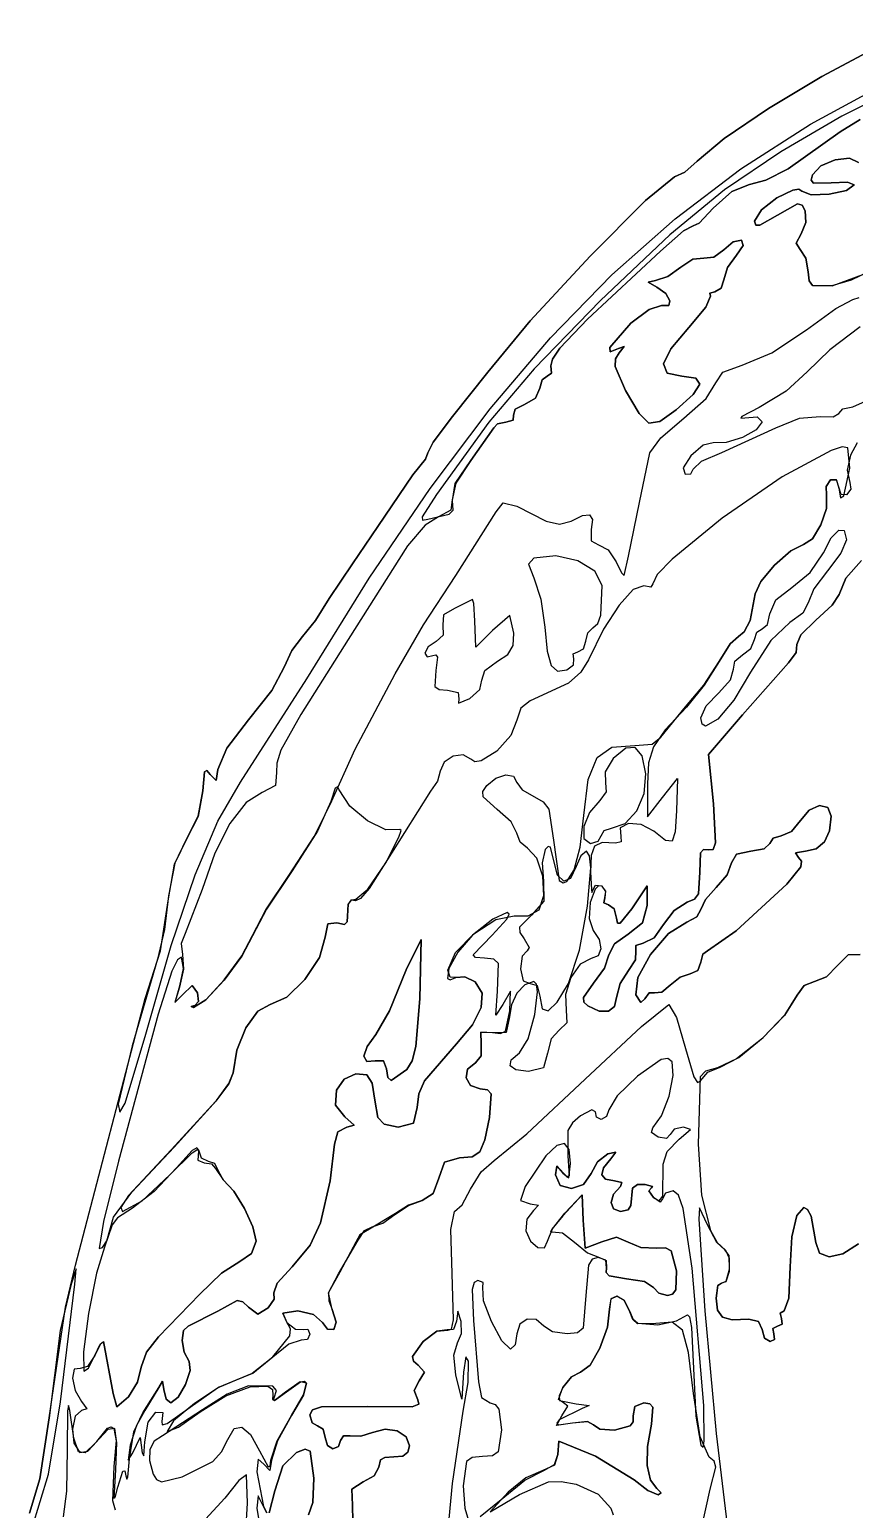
# Model space of a CAD drawing. Extents: x 0 to 397, y 0 to 706.
# Drawn here: x 64 to 102, y 243.5 to 311.6 of the extents above; entities that cross this region are included whole.
import ezdxf

# ---------------------------------------------------------------- set-up
doc = ezdxf.new("R2010")
doc.units = 0

msp = doc.modelspace()

# ---------------------------------------------------------------- linework, layer by layer
at = {"layer": 'Layer 1', "color": 7}
for points in [[(109.36118, 311.580029), (101.392145, 307.598753), (98.582892, 305.947675), (95.987719, 304.209086), (93.476402, 302.127894), (90.279683, 299.106505), (87.225705, 295.961819), (85.142618, 293.51074), (82.727499, 290.184396), (82.069921, 289.153006), (82.0923, 288.994614), (82.336269, 289.037868), (83.308172, 289.277404), (83.496026, 289.459305), (83.459514, 289.896529), (83.596965, 290.679564), (84.316764, 291.748614), (85.37157, 293.246156), (85.533672, 293.432952), (85.922257, 293.51074), (86.253912, 293.602595), (86.278915, 293.823301), (86.348545, 294.098204), (86.787269, 294.31966), (87.282833, 294.614318), (87.488944, 295.06508), (87.589353, 295.462264), (87.830786, 295.627408), (88.019213, 295.764859), (87.993064, 296.095192), (88.065554, 296.409324), (88.403124, 296.914651), (89.679695, 298.251371), (93.045198, 301.381923), (94.104149, 302.319518), (94.544504, 302.549618), (94.812792, 302.675295), (95.457846, 303.36136), (96.328767, 304.12927), (97.139892, 304.446858), (97.879656, 304.642529), (98.921773, 305.171111), (101.311139, 306.87644), (102.228714, 307.436299)], [(64.004513, 243.273742), (64.478249, 244.863448), (64.909388, 247.673942), (65.649516, 252.764881), (66.119064, 254.70516), (69.32511, 266.968429), (70.030314, 269.175408), (70.385561, 271.476579), (70.673604, 273.161799), (71.245281, 274.344311), (71.765143, 275.362252), (71.972004, 276.536827), (72.051423, 277.415641), (72.15789, 277.467251), (72.31949, 277.282952), (72.596024, 277.004919), (72.666976, 277.517197), (73.085195, 278.505901), (74.08338, 279.810254), (75.148373, 281.149663), (75.727325, 282.221844), (76.067051, 283.00016), (76.557059, 283.632956), (77.165425, 284.36938), (77.789666, 285.396846), (78.869166, 286.984347), (80.025925, 288.699201), (81.647293, 291.080452), (82.223644, 291.800252), (82.333799, 292.099628), (82.576951, 292.591797), (83.472566, 293.775324), (85.08582, 295.803797), (87.04209, 298.167553), (89.79598, 301.153411), (92.345413, 303.713422), (93.688312, 304.799636), (94.156933, 305.009892), (94.730065, 305.515423), (95.975576, 306.567103), (98.003095, 307.941609), (100.469229, 309.420824), (103.030579, 310.786631)], [(103.030579, 310.786631), (100.469229, 309.420824), (98.003095, 307.941609), (95.975576, 306.567103), (94.730065, 305.515423), (94.156933, 305.009892), (93.688312, 304.799636), (92.345413, 303.713422), (89.79598, 301.153411), (87.04209, 298.167553), (85.08582, 295.803797), (83.472566, 293.775324), (82.576951, 292.591797), (82.333799, 292.099628), (82.223644, 291.800252), (81.647293, 291.080452), (80.025925, 288.699201), (78.869166, 286.984347), (77.789666, 285.396846), (77.165425, 284.36938), (76.557059, 283.632956), (76.067051, 283.00016), (75.727325, 282.221844), (75.148373, 281.149663), (74.08338, 279.810254), (73.085195, 278.505901), (72.666976, 277.517197), (72.596024, 277.004919), (72.31949, 277.282952), (72.15789, 277.467251), (72.051423, 277.415641), (71.972004, 276.536827), (71.764482, 275.3604), (71.241048, 274.33902), (70.680836, 273.205059), (70.404258, 271.707296), (70.209348, 270.14493), (69.896963, 268.789469), (68.718376, 264.788702), (68.086154, 262.105031), (68.164366, 261.74232), (68.400171, 262.155831), (69.351569, 265.329775), (70.523558, 269.421145), (71.619446, 272.662574), (72.670686, 275.137703), (73.70873, 276.930174), (76.761671, 281.692677), (79.633908, 286.31902), (82.434947, 290.449344), (85.203889, 294.126717), (87.979835, 297.394208), (90.801884, 300.294888), (93.709137, 302.871825), (96.740695, 305.168089), (99.935657, 307.226749), (104.644263, 309.76976)], [(102.228714, 307.436299), (101.311139, 306.87644), (98.921773, 305.171111), (97.879656, 304.642529), (97.139892, 304.446858), (96.328767, 304.12927), (95.457846, 303.36136), (94.812792, 302.675295), (94.544504, 302.549618), (94.104149, 302.319518), (93.045198, 301.381923), (89.679695, 298.251371), (88.403124, 296.914651), (88.065554, 296.409324), (87.993064, 296.095192), (88.019213, 295.764859), (87.830786, 295.627408), (87.589353, 295.462264), (87.488944, 295.06508), (87.282833, 294.614318), (86.787269, 294.31966), (86.348545, 294.098204), (86.278915, 293.823301), (86.253912, 293.602595), (85.922257, 293.51074), (85.533672, 293.432952), (85.37157, 293.246156), (84.316764, 291.748614), (83.613193, 290.700951), (83.446461, 289.937452), (83.385915, 289.449471), (82.825572, 289.146171), (82.209423, 288.768081), (81.395498, 287.815316), (78.669494, 283.499959), (76.485093, 280.048379), (75.568708, 278.411533), (75.374685, 277.809357), (75.367492, 277.377144), (75.328554, 276.777509), (74.713089, 276.457804), (73.972393, 275.993322), (73.221146, 275.026363), (72.522486, 273.658494), (71.939548, 271.991282), (71.159909, 269.967395), (70.987047, 269.501375), (71.035378, 268.99408), (71.079519, 268.330902), (70.896384, 267.490187), (70.690229, 266.788159), (71.041023, 267.150815), (71.480893, 267.573664), (71.737406, 267.23901), (71.783312, 266.842443), (71.602998, 266.646695), (71.445615, 266.598894), (71.547259, 266.558501), (72.117872, 266.915628), (72.958856, 267.828281), (73.772787, 268.93375), (74.262238, 269.869322), (74.875411, 271.056288), (75.965098, 272.679552), (77.105409, 274.427082), (77.841171, 275.912409), (78.981703, 278.445708), (80.833434, 281.920924), (82.127777, 284.177337), (83.613678, 286.45518), (85.472465, 289.373712), (85.805135, 289.800221), (86.422496, 289.638296), (87.784925, 288.957082), (88.391659, 288.81403), (88.931453, 288.951437), (89.441995, 289.212553), (89.768551, 289.235379), (89.907717, 289.021337), (89.856084, 288.571848), (89.847, 288.044974), (90.179229, 287.866292), (90.63127, 287.633062), (91.005788, 287.072541), (91.24528, 286.563703), (91.373383, 286.45518), (91.561413, 287.337125), (92.072236, 289.806571), (92.553778, 292.099628), (93.056927, 292.784238), (94.111998, 293.687129), (95.140743, 294.604352), (95.581319, 295.323666), (95.908476, 295.810235), (96.803694, 296.126942), (98.168636, 296.697648), (99.76456, 297.753601), (101.113715, 298.743452), (101.885814, 299.155188), (102.175313, 299.243383)], [(103.052098, 300.640075), (101.811235, 300.041218), (100.925905, 299.790188), (100.026895, 299.798214), (99.87364, 300.018193), (99.836174, 300.430128), (99.727474, 301.06235), (99.46611, 301.458828), (99.28584, 301.751855), (99.505621, 302.180612), (99.731884, 302.69311), (99.700707, 303.232596), (99.552805, 303.501099), (99.340874, 303.565574), (98.426473, 303.036804), (97.613893, 302.569373), (97.426298, 302.58387), (97.366728, 302.759168), (97.682293, 303.27644), (98.389476, 303.831084), (99.129003, 304.194963), (99.398624, 304.234074), (99.541604, 304.139941), (99.976106, 303.979504), (100.798552, 304.006326), (101.595335, 304.171394), (101.952842, 304.425691), (101.640589, 304.557763), (100.889922, 304.521294), (100.085323, 304.505904), (99.97949, 304.644772), (100.031613, 304.898767), (100.420611, 305.305376), (101.07297, 305.579364), (101.735845, 305.653723), (102.156395, 305.461448)], [(102.156395, 305.461448), (101.735845, 305.653723), (101.07297, 305.579364), (100.420611, 305.305376), (100.031613, 304.898767), (99.97949, 304.644772), (100.085323, 304.505904), (100.889922, 304.521294), (101.640589, 304.557763), (101.952842, 304.425691), (101.595335, 304.171394), (100.798552, 304.006326), (99.976106, 303.979504), (99.541604, 304.139941), (99.398624, 304.234074), (99.129003, 304.194963), (98.389476, 303.831084), (97.682293, 303.27644), (97.366728, 302.759168), (97.426298, 302.58387), (97.613893, 302.569373), (98.426473, 303.036804), (99.340874, 303.565574), (99.552805, 303.501099), (99.700707, 303.232596), (99.731884, 302.69311), (99.505621, 302.180612), (99.28584, 301.751855), (99.46611, 301.458828), (99.727474, 301.06235), (99.836174, 300.430128), (99.873679, 300.017614), (100.027732, 299.797817), (100.934725, 299.791247), (102.346322, 300.306611)], [(96.532055, 301.193187), (96.124905, 300.623185), (95.955616, 300.06218), (95.834701, 299.670773), (95.543924, 299.507966), (95.313075, 299.448302), (95.335432, 299.304766), (95.125706, 298.797736), (94.336012, 297.863668), (93.508081, 296.890364), (93.178327, 296.190971), (93.347247, 295.768861), (94.015337, 295.627408), (94.669139, 295.536242), (94.844939, 295.255271), (94.540849, 294.773283), (93.754987, 294.079065), (93.007588, 293.543444), (92.508402, 293.46069), (92.051747, 293.90955), (91.431944, 294.968771), (90.959618, 296.073584), (90.970328, 296.420343), (91.134199, 296.696325), (91.365092, 296.994776), (91.104918, 296.893175), (90.718423, 296.751728), (90.707735, 296.943755), (91.680299, 298.057696), (92.513914, 298.689433), (93.091411, 298.875082), (93.423144, 298.872525), (93.473558, 299.099625), (93.277248, 299.425151), (92.868809, 299.717869), (92.469772, 299.954671), (92.811306, 300.025844), (93.382277, 300.21705), (93.968065, 300.645322), (94.525542, 301.014549), (95.027457, 301.064423), (95.489773, 301.102611), (95.952088, 301.444012), (96.380537, 301.803316), (96.761361, 301.885337), (96.837208, 301.634115), (96.532055, 301.193187)], [(95.952088, 301.444012), (95.489773, 301.102611), (95.027457, 301.064423), (94.525542, 301.014549), (93.968065, 300.645322), (93.382277, 300.21705), (92.811306, 300.025844), (92.469772, 299.954671), (92.868809, 299.717869), (93.277248, 299.425151), (93.473558, 299.099625), (93.423144, 298.872525), (93.091411, 298.875082), (92.513914, 298.689433), (91.680299, 298.057696), (90.707735, 296.943755), (90.718423, 296.751728), (91.104918, 296.893175), (91.365092, 296.994776), (91.134199, 296.696325), (90.970328, 296.420343), (90.959618, 296.073584), (91.431944, 294.968771), (92.051747, 293.90955), (92.508402, 293.46069), (93.007588, 293.543444), (93.754987, 294.079065), (94.540849, 294.773283), (94.844939, 295.255271), (94.669139, 295.536242), (94.015337, 295.627408), (93.347247, 295.768861), (93.178327, 296.190971), (93.508081, 296.890364), (94.336012, 297.863668), (95.125706, 298.797736), (95.335432, 299.304766), (95.313075, 299.448302), (95.543924, 299.507966), (95.834701, 299.670773), (95.955616, 300.06218), (96.124905, 300.623185), (96.532055, 301.193187), (96.837208, 301.634115), (96.761361, 301.885337), (96.380537, 301.803316), (95.952088, 301.444012)], [(102.22942, 297.895418), (100.827612, 296.841229), (99.792782, 295.828844), (98.822466, 294.938256), (97.575925, 294.177843), (96.789407, 293.764872), (96.731573, 293.685172), (96.925755, 293.710412), (97.495536, 293.74569), (97.719506, 293.525909), (97.447784, 293.160112), (96.806737, 292.803244), (96.057541, 292.566761), (95.461374, 292.56212), (94.999367, 292.441161), (94.433379, 291.963808), (94.076059, 291.401701), (94.168795, 291.107616), (94.434173, 291.123491), (94.544504, 291.337275), (94.933177, 291.712057), (95.867421, 292.11515), (98.352037, 293.239101), (99.430435, 293.694934), (100.38051, 293.774265), (100.992624, 293.746572), (101.247286, 293.912554), (101.437918, 294.126999), (101.896045, 294.216296), (102.472572, 294.475367)], [(100.894508, 292.200875), (98.644738, 290.991745), (95.881048, 289.082626), (93.572507, 287.198312), (92.891752, 286.491955), (92.688186, 286.063596), (92.599903, 285.9164), (92.269791, 285.967641), (91.786508, 285.797436), (91.137727, 285.089135), (90.419361, 283.970862), (89.72732, 282.570741), (89.366666, 281.993123), (88.809789, 281.492035), (87.047971, 280.677382), (86.612026, 280.334967), (86.43061, 279.789087), (86.147638, 279.075968), (85.499541, 278.367744), (84.787546, 277.9204), (84.501722, 277.874552), (84.312884, 277.989919), (83.965315, 278.196041), (83.494747, 278.12812), (83.080735, 277.855279), (82.90283, 277.446641), (82.768818, 276.980577), (82.446688, 276.514249), (80.661279, 273.659569), (79.625302, 272.032425), (79.234363, 271.584358), (79.000753, 271.475521), (78.802475, 271.497211), (78.662835, 271.315139), (78.623633, 270.504676), (78.495751, 270.385922), (78.136094, 270.454228), (77.732868, 270.411454), (77.61116, 269.804058), (77.338876, 268.862533), (76.67352, 267.846096), (75.842337, 267.03253), (75.07257, 266.699612), (74.509067, 266.392067), (73.959687, 265.616672), (73.543062, 264.594288), (73.377824, 263.545777), (73.167916, 263.051783), (72.580149, 262.245216), (70.522792, 260.006708), (68.554599, 257.897845), (68.203304, 257.357317), (68.285826, 257.174606), (69.177164, 257.666775), (70.451883, 258.850302), (71.481598, 259.862642), (71.745151, 260.037603), (71.782915, 259.943913), (71.745741, 259.529443), (72.030565, 259.414746), (72.376331, 259.359978), (72.554087, 259.154396), (72.914979, 258.625229), (73.403885, 258.100566), (73.898877, 257.30897), (74.282215, 256.469155), (74.436158, 255.79983), (74.222507, 255.23565), (73.686858, 254.867791), (72.833576, 254.327467), (71.834773, 253.362487), (69.938238, 251.396102), (69.377718, 250.696279), (69.144488, 249.994868), (68.970127, 249.306245), (68.550763, 248.636673), (68.02283, 248.180046), (67.845207, 248.785192), (67.403176, 251.17738), (67.259507, 251.062198), (67.008417, 250.537441), (66.672705, 250.025383), (66.325086, 249.940893), (66.051656, 249.907048), (65.978614, 249.491542), (66.095742, 248.921916), (66.39282, 248.425712), (66.639676, 248.090617), (66.39282, 248.002378), (66.098443, 247.742976), (65.978791, 247.149537), (66.045603, 246.499213), (66.310622, 246.069155), (66.683685, 246.131508), (67.101198, 246.577508), (67.584355, 247.18729), (67.757896, 247.258936), (67.886438, 247.17454), (68.009596, 246.535985), (67.955979, 245.268349), (67.879117, 243.966862), (67.936582, 244.002713), (68.060754, 244.474598), (68.297777, 245.219797), (68.381181, 245.232382), (68.440343, 245.003765), (68.481828, 244.847093), (68.525098, 244.942073), (68.596624, 245.784463), (68.802073, 247.019538), (69.208341, 247.901131), (69.952702, 249.060712), (70.113305, 249.356869), (70.174953, 248.972517), (70.28158, 248.53644), (70.498803, 248.355156), (70.839118, 248.615253), (71.176622, 249.208261), (71.387059, 249.853261), (71.346175, 250.269329), (71.113634, 250.691417), (71.024133, 251.22721), (71.083394, 251.687464), (71.297139, 251.882936), (72.666271, 252.584259), (73.553904, 253.073209), (73.821823, 253.015563), (74.078794, 252.770525), (74.515357, 252.43865), (74.983669, 252.732778), (75.255838, 253.134592), (75.240139, 253.430573), (75.400388, 253.870708), (76.095626, 254.619082), (76.921611, 255.613607), (77.397024, 256.645439), (77.83588, 258.585718), (78.043666, 260.261414), (78.189672, 260.842571), (78.59788, 261.055164), (78.935489, 261.141683), (78.517447, 261.522948), (78.087675, 262.061992), (78.120924, 262.757671), (78.478106, 263.259801), (79.015966, 263.510014), (79.518173, 263.465547), (79.768397, 263.083638), (79.891164, 262.289887), (80.026984, 261.496136), (80.323846, 261.184634), (80.962551, 261.055164), (81.669562, 261.233008), (81.844496, 261.951926), (81.911645, 262.588409), (82.17452, 263.189603), (83.656011, 264.8821), (84.393262, 265.761509), (84.789399, 266.55559), (84.833242, 267.227037), (84.513614, 267.738543), (84.037144, 267.977462), (83.623908, 267.94386), (83.363823, 267.950519), (83.255608, 268.286055), (83.609003, 269.096298), (84.451878, 269.958399), (85.458266, 270.606187), (86.302199, 270.773492), (86.950076, 270.781298), (87.449786, 271.062418), (87.669219, 271.722923), (87.617752, 272.61054), (87.349922, 273.433003), (86.920266, 273.898047), (86.574499, 274.177535), (86.43061, 274.585611), (86.164615, 275.11275), (85.525029, 275.678518), (84.881562, 276.254428), (84.869788, 276.501042), (85.039254, 276.777421), (85.460845, 277.120933), (85.916436, 277.268091), (86.281275, 277.205898), (86.43061, 276.921355), (86.666663, 276.576426), (87.234238, 276.254251), (87.642827, 276.032839), (87.898916, 275.687602), (88.110892, 274.269522), (88.371595, 272.402268), (88.554726, 272.301218), (88.734394, 272.35805), (89.066832, 272.901802), (89.335902, 273.946411), (89.508598, 275.404762), (89.716263, 277.061319), (90.117669, 278.068589), (90.800328, 278.546426), (91.85175, 278.614689), (92.654628, 278.687538), (93.060367, 279.003803), (94.184318, 280.406448), (95.040113, 281.402385), (95.73901, 282.486427), (96.242777, 283.296097), (96.629069, 283.632956), (96.895731, 283.850719), (97.162425, 284.378376), (97.4013, 285.609571), (97.651017, 286.167015), (98.291227, 286.920053), (99.04104, 287.582736), (99.619568, 287.869114), (100.032704, 288.142076), (100.425137, 288.784397), (100.678134, 289.539165), (100.672963, 290.149471), (100.657044, 290.548199), (100.870519, 290.850088), (101.138278, 290.839461), (101.247286, 290.474027), (101.320449, 290.016783), (101.483868, 290.12072), (101.745056, 291.391955), (101.654877, 292.330742), (101.395161, 292.364449), (100.894508, 292.200875)], [(102.093176, 292.563305), (101.776497, 291.987489), (101.634509, 291.302465), (101.748936, 290.732966), (101.795723, 290.42186), (101.605708, 290.162877), (101.352546, 290.174122), (101.247286, 290.512127), (101.136822, 290.847398), (100.870519, 290.850088), (100.657044, 290.548199), (100.672963, 290.149471), (100.678134, 289.539165), (100.425137, 288.784397), (100.032704, 288.142076), (99.619568, 287.869114), (99.04104, 287.582736), (98.291227, 286.920053), (97.651017, 286.167015), (97.4013, 285.609571), (97.162425, 284.378376), (96.895731, 283.850719), (96.629069, 283.632956), (96.242777, 283.296097), (95.73901, 282.486427), (95.053871, 281.398416), (94.230884, 280.39269), (93.2544, 279.341533), (92.71266, 278.565212), (92.48121, 277.818656), (92.435597, 276.856796), (92.443358, 275.342673), (93.134098, 276.224618), (93.824484, 277.106563), (93.773684, 275.607257), (93.714417, 274.64215), (93.571013, 274.210212), (93.268859, 274.244933), (92.733342, 274.679803), (92.15698, 274.988093), (91.569704, 275.028656), (91.182452, 274.834733), (91.206166, 274.439561), (91.231566, 274.191382), (90.963807, 274.126294), (90.353931, 274.15514), (89.999312, 273.987432), (89.84075, 273.553752), (89.819043, 272.78468), (89.86023, 271.986255), (89.884428, 271.848947), (89.907237, 271.923901), (90.048657, 272.184913), (90.316812, 272.164143), (90.510488, 271.911113), (90.472388, 271.614162), (90.438962, 271.382211), (90.643132, 271.285726), (90.907627, 271.10431), (91.019193, 270.668364), (91.059201, 270.44467), (91.183412, 270.439588), (91.72228, 271.109337), (92.42325, 272.167671), (92.425367, 271.254329), (92.215552, 270.463489), (91.545891, 269.93882), (90.923017, 269.492908), (90.663946, 268.985613), (90.456513, 268.373455), (89.958037, 267.676102), (89.499514, 267.021257), (89.518299, 266.808929), (89.693454, 266.637876), (90.221237, 266.395517), (90.640442, 266.386257), (90.916971, 266.600173), (91.016724, 267.027343), (91.178825, 267.669751), (91.568469, 268.259244), (91.893466, 268.753221), (91.900433, 269.166236), (91.9089, 269.417458), (92.238041, 269.521836), (92.745998, 269.772132), (93.183839, 270.373795), (93.661368, 271.028771), (94.264045, 271.406729), (94.59704, 271.549698), (94.792816, 271.795887), (94.852479, 272.784327), (94.879775, 273.67787), (95.010584, 273.832822), (95.229599, 273.820789), (95.458249, 273.838477), (95.569192, 274.140626), (95.477249, 275.930754), (95.244768, 278.20088), (96.813925, 280.039207), (98.93659, 282.430689), (99.275169, 282.905881), (99.312651, 283.271006), (99.496846, 283.717667), (100.188246, 284.388959), (100.936312, 285.079787), (101.256811, 285.573235), (101.567774, 286.331305), (102.282954, 287.13882)], [(101.600064, 288.094187), (101.340993, 287.477266), (100.718119, 286.665083), (100.095245, 285.840464), (99.836174, 285.194704), (99.588171, 284.715499), (98.991976, 284.291593), (98.111442, 283.460712), (97.17905, 281.992186), (96.409079, 280.701305), (95.67066, 279.827275), (95.115993, 279.510326), (94.955131, 279.604579), (94.897282, 279.890687), (95.13867, 280.44521), (95.719255, 281.053443), (96.256888, 281.638437), (96.39553, 282.137177), (96.456649, 282.508697), (96.80828, 282.788405), (97.20273, 283.084342), (97.366728, 283.494314), (97.470357, 283.84136), (97.719506, 283.985734), (97.968655, 284.190257), (98.072284, 284.682118), (98.354198, 285.329818), (99.080876, 285.90026), (99.92406, 286.584429), (100.534674, 287.496933), (100.894321, 288.175695), (101.239084, 288.528059), (101.49799, 288.514174), (101.600064, 288.094187)], [(102.282954, 287.13882), (101.567774, 286.331305), (101.256811, 285.573235), (100.936312, 285.079787), (100.188246, 284.388959), (99.496846, 283.717667), (99.312651, 283.271006), (99.275169, 282.905881), (98.93659, 282.430689), (96.813925, 280.039207), (95.244768, 278.20088), (95.477249, 275.930754), (95.569192, 274.140626), (95.458249, 273.838477), (95.229599, 273.820789), (95.010584, 273.832822), (94.879775, 273.67787), (94.852479, 272.784327), (94.792816, 271.795887), (94.59704, 271.549698), (94.264045, 271.406729), (93.661368, 271.028771), (93.183839, 270.373795), (92.745998, 269.772132), (92.238041, 269.521836), (91.9089, 269.417458), (91.900433, 269.166236), (91.893466, 268.753221), (91.568469, 268.259244), (91.178825, 267.669751), (91.016724, 267.027343), (90.916971, 266.600173), (90.640442, 266.386257), (90.221237, 266.395517), (89.693454, 266.637876), (89.518299, 266.808929), (89.499514, 267.021257), (89.958037, 267.676102), (90.456513, 268.373455), (90.663946, 268.985613), (90.923017, 269.492908), (91.545891, 269.93882), (92.215552, 270.463489), (92.425367, 271.254329), (92.42325, 272.167671), (91.72228, 271.109337), (91.183412, 270.439588), (91.059201, 270.44467), (91.019193, 270.668364), (90.907627, 271.10431), (90.643132, 271.285726), (90.438962, 271.382211), (90.472388, 271.614162), (90.521556, 271.904366), (90.35456, 272.14086), (90.183877, 272.154682), (90.029772, 272.006964), (89.80599, 271.396719), (89.752599, 270.64975), (89.938987, 270.105684), (90.222819, 269.684097), (90.29644, 269.265322), (90.166992, 268.944377), (89.84162, 268.81628), (89.343818, 268.561321), (88.919371, 267.937598), (88.669946, 267.156845), (88.697209, 266.430795), (88.727459, 265.851401), (88.381472, 265.517806), (88.000208, 265.122121), (87.841722, 264.461588), (87.661893, 263.785842), (86.959777, 263.612804), (86.384523, 263.685146), (86.113771, 263.877741), (86.164687, 264.153944), (86.554435, 264.477111), (86.942568, 265.120412), (87.251789, 266.23368), (87.376463, 267.288873), (87.336584, 267.629677), (87.210955, 267.757946), (86.797565, 267.610545), (86.434314, 267.223267), (86.176103, 266.678495), (86.077832, 266.058614), (85.933017, 265.410738), (85.337351, 265.399978), (84.776037, 265.419733), (84.780667, 264.890214), (84.782167, 264.342394), (84.521728, 264.017088), (84.160484, 263.717976), (84.095043, 263.318588), (84.297891, 262.968941), (84.741509, 262.819054), (85.078484, 262.773231), (85.245761, 262.586617), (85.165548, 261.496136), (84.955645, 260.471239), (84.726957, 259.916308), (84.372988, 259.688271), (83.787244, 259.644052), (83.103428, 259.445217), (82.837919, 258.70531), (82.58458, 257.990317), (82.078035, 257.673787), (81.448106, 257.460621), (80.843312, 257.07865), (79.639634, 256.357219), (79.203688, 256.091578), (79.022272, 255.760319), (78.281791, 254.380251), (77.764442, 253.433087), (77.768631, 253.05573), (77.929719, 252.652345), (78.116514, 252.077714), (78.001685, 251.72983), (77.718801, 251.746543), (77.482749, 252.061442), (77.065016, 252.433711), (76.344334, 252.588492), (75.66043, 252.491875), (75.844095, 252.063206), (76.243925, 251.749057), (76.59269, 251.731241), (76.813705, 251.749365), (76.905604, 251.521691), (76.78857, 251.275981), (76.506965, 251.251463), (75.936038, 251.055848), (75.123017, 250.398799), (74.252669, 249.702944), (73.543982, 249.41349), (72.731469, 249.081713), (71.595766, 248.331167), (70.633101, 247.529027), (70.3397, 247.042469), (70.854712, 247.236232), (71.855234, 247.939584), (73.03225, 248.680395), (74.15936, 249.097225), (74.971548, 249.12882), (75.176731, 248.981014), (75.203803, 248.713931), (75.189273, 248.508493), (75.27965, 248.46293), (75.823281, 248.862804), (76.477034, 249.332423), (76.659485, 249.36033), (76.743238, 249.261663), (76.607407, 248.718688), (76.055056, 247.771661), (75.408414, 246.613226), (75.136422, 245.715671), (75.067057, 245.239333), (74.788936, 245.532932), (74.520825, 245.773527), (74.466497, 245.180154), (74.764594, 243.592653), (74.91469, 243.296342)], [(87.210955, 287.244344), (86.96573, 286.97222), (87.206016, 286.33841), (87.527882, 285.355395), (87.716133, 284.06652), (87.825781, 282.959778), (88.00938, 282.30607), (88.300532, 282.040373), (88.732839, 282.097666), (89.040021, 282.330323), (89.053514, 282.611664), (89.025557, 282.834619), (89.23202, 282.9274), (89.49581, 283.074156), (89.605612, 283.427286), (89.69976, 283.814681), (89.925934, 284.044648), (90.150191, 284.236829), (90.295469, 284.622454), (90.352796, 285.990571), (90.016714, 286.641144), (89.232858, 287.12612), (88.22351, 287.356765), (87.210955, 287.244344)], [(84.385556, 285.349927), (83.562525, 284.929768), (83.048483, 284.643356), (83.027361, 284.169884), (83.03715, 283.707613), (82.720444, 283.405414), (82.350909, 283.16504), (82.197274, 282.868839), (82.305048, 282.698182), (82.564163, 282.75983), (82.707066, 282.797997), (82.778167, 282.694214), (82.702452, 282.075088), (82.655533, 281.330506), (82.854753, 281.197647), (83.238322, 281.16351), (83.730271, 281.05825), (83.762903, 280.775454), (83.748615, 280.568285), (84.258203, 280.780746), (84.725369, 281.194069), (84.816298, 281.635174), (84.948898, 282.080689), (85.534201, 282.503714), (86.01732, 282.811948), (86.262247, 283.223601), (86.285585, 283.800156), (86.103938, 284.603095), (85.307365, 283.920823), (84.53725, 283.150708), (84.497034, 284.361795), (84.447777, 285.151798), (84.385556, 285.349927)], [(90.868204, 278.0192), (90.49986, 277.40369), (90.50696, 276.898777), (90.543472, 276.48219), (90.249785, 276.082801), (89.777955, 275.539677), (89.5168, 274.886884), (89.513482, 274.338336), (89.815162, 274.10795), (90.165427, 274.211579), (90.311168, 274.460728), (90.450515, 274.709877), (90.785654, 274.813506), (91.420616, 275.034097), (91.949778, 275.609858), (92.291548, 276.411772), (92.364336, 277.310821), (92.191287, 278.139999), (91.880589, 278.536152), (91.437731, 278.496734), (90.868204, 278.0192)], [(77.869041, 276.042585), (77.257324, 274.671381), (76.089981, 272.852766), (74.906808, 271.090331), (74.2573, 269.854153), (73.76976, 268.925911), (72.956519, 267.825194), (72.116158, 266.915044), (71.547259, 266.558501), (71.445615, 266.598894), (71.602998, 266.646695), (71.783312, 266.842443), (71.737406, 267.23901), (71.480893, 267.573664), (71.041023, 267.150815), (70.696403, 266.80302), (70.919314, 267.550865), (71.092616, 268.363225), (70.992339, 268.87343), (70.816805, 268.758353), (70.556967, 268.22692), (69.92448, 266.258287), (68.103087, 259.483538), (67.408247, 256.708763), (67.209501, 255.464338), (67.365429, 255.50714), (67.5539, 255.824745), (67.860729, 256.911434), (68.711894, 258.062548), (70.655789, 260.131238), (72.60352, 262.277981), (73.172524, 263.068711), (73.377824, 263.553185), (73.54331, 264.59786), (73.960349, 265.617995), (74.509811, 266.392331), (75.07257, 266.699612), (75.842337, 267.03253), (76.67352, 267.846096), (77.338876, 268.862533), (77.61116, 269.804058), (77.732868, 270.411454), (78.136094, 270.454228), (78.495751, 270.385922), (78.623633, 270.504676), (78.666716, 271.305041), (78.812496, 271.513433), (79.024389, 271.550309), (79.573003, 272.006099), (80.393873, 273.226005), (81.002988, 274.403357), (81.104329, 274.708284), (81.041926, 274.757062), (80.40068, 274.742851), (79.548661, 275.155612), (78.747243, 275.824358), (78.257802, 276.578102), (78.171906, 276.711518), (78.073079, 276.659329), (77.869041, 276.042585)], [(100.894508, 275.371601), (100.813297, 274.694642), (100.579257, 274.185561), (100.206773, 273.86407), (99.710232, 273.74988), (99.255766, 273.676106), (99.386029, 273.469775), (99.532493, 273.290971), (99.49861, 273.03868), (98.856862, 272.237168), (96.524911, 270.085046), (95.197849, 269.169058), (94.985521, 269.013615), (94.897282, 268.639891), (94.754495, 268.266167), (94.411154, 268.110724), (93.940063, 267.956428), (93.489345, 267.585438), (93.098423, 267.265777), (92.770736, 267.234776), (92.522513, 267.228073), (92.322708, 266.966312), (92.134898, 266.78322), (91.900786, 267.144112), (91.996907, 267.941705), (92.581383, 268.996241), (93.411789, 269.961679), (94.245701, 270.491975), (94.7059, 270.732746), (94.897282, 271.071943), (95.104539, 271.5388), (95.602838, 272.085827), (96.101137, 272.668969), (96.308394, 273.222477), (96.542594, 273.613708), (97.190339, 273.755172), (97.813213, 273.858801), (98.072284, 274.10795), (98.224067, 274.357099), (98.589104, 274.460728), (99.064825, 274.667985), (99.483396, 275.166284), (99.886643, 275.644701), (100.351406, 275.852217), (100.734942, 275.768096), (100.894508, 275.371601)], [(99.483396, 275.166284), (99.064825, 274.667985), (98.589104, 274.460728), (98.224067, 274.357099), (98.072284, 274.10795), (97.813213, 273.858801), (97.190339, 273.755172), (96.542594, 273.613708), (96.308394, 273.222477), (96.101137, 272.668969), (95.602838, 272.085827), (95.104539, 271.5388), (94.897282, 271.071943), (94.7059, 270.732746), (94.245701, 270.491975), (93.411789, 269.961679), (92.581383, 268.996241), (91.996907, 267.941705), (91.900786, 267.144112), (92.134898, 266.78322), (92.322708, 266.966312), (92.522513, 267.228073), (92.770736, 267.234776), (93.098423, 267.265777), (93.489345, 267.585438), (93.940063, 267.956428), (94.411154, 268.110724), (94.754495, 268.266167), (94.897282, 268.639891), (94.985521, 269.013615), (95.197849, 269.169058), (96.524911, 270.085046), (98.856862, 272.237168), (99.49861, 273.03868), (99.532493, 273.290971), (99.386029, 273.469775), (99.255766, 273.676106), (99.710232, 273.74988), (100.206773, 273.86407), (100.579257, 274.185561), (100.813297, 274.694642), (100.894508, 275.371601), (100.734942, 275.768096), (100.351406, 275.852217), (99.886643, 275.644701), (99.483396, 275.166284)], [(87.727422, 273.8349), (87.58759, 273.219038), (87.659689, 272.369813), (87.677372, 271.449856), (87.100535, 270.806653), (86.548085, 270.259274), (86.57031, 270.012456), (86.770335, 269.713747), (86.994437, 269.329087), (86.898394, 269.169058), (86.674336, 268.927229), (86.590771, 268.345674), (86.723195, 267.787976), (87.047971, 267.669752), (87.365428, 267.569783), (87.488944, 267.081671), (87.588394, 266.492173), (87.864123, 266.403764), (88.282198, 266.801328), (88.808686, 267.669752), (89.31107, 269.199391), (89.684237, 271.226944), (89.825828, 272.997256), (89.777795, 273.549961), (89.633481, 273.755172), (89.368589, 273.547915), (89.150528, 273.049616), (88.896203, 272.499613), (88.588333, 272.374134), (88.306325, 272.652542), (88.129589, 273.314199), (87.974146, 273.9365), (87.862938, 273.975195), (87.727422, 273.8349)], [(84.392611, 269.89437), (83.712858, 269.114989), (83.2919, 268.362034), (83.229122, 267.887619), (83.363108, 267.833651), (83.623908, 267.94386), (84.037144, 267.977462), (84.513614, 267.738543), (84.833242, 267.227037), (84.789399, 266.55559), (84.393262, 265.761509), (83.656011, 264.8821), (82.17452, 263.189603), (81.911645, 262.588409), (81.844496, 261.951926), (81.669562, 261.233008), (80.962551, 261.055164), (80.323846, 261.184634), (80.026984, 261.496136), (79.891164, 262.289887), (79.768397, 263.083638), (79.518173, 263.465547), (79.015966, 263.510014), (78.478106, 263.259801), (78.120924, 262.757671), (78.087675, 262.061992), (78.517447, 261.522948), (78.935489, 261.141683), (78.59788, 261.055164), (78.189672, 260.842571), (78.043666, 260.261414), (77.83588, 258.585718), (77.397024, 256.645439), (76.921611, 255.613607), (76.095626, 254.619082), (75.400388, 253.870708), (75.240139, 253.430573), (75.255838, 253.134592), (74.983669, 252.732778), (74.515357, 252.43865), (74.078794, 252.770525), (73.821823, 253.015563), (73.553904, 253.073209), (72.666271, 252.584259), (71.297139, 251.882936), (71.083394, 251.687464), (71.024133, 251.22721), (71.113634, 250.691417), (71.346175, 250.269329), (71.387059, 249.853261), (71.176622, 249.208261), (70.839118, 248.615253), (70.498803, 248.355156), (70.28158, 248.53644), (70.174953, 248.972517), (70.113305, 249.356869), (69.952702, 249.060712), (69.30218, 248.002378), (68.919063, 247.317768), (68.637546, 246.414877), (68.539386, 245.718185), (68.761371, 246.062099), (69.094746, 246.767655), (69.189996, 246.062099), (69.262625, 245.917725), (69.303238, 246.56128), (69.454624, 247.476254), (69.817941, 247.932175), (70.142321, 247.916653), (70.0857, 247.500022), (70.10174, 247.345246), (70.340494, 247.411431), (71.388509, 248.1576), (72.649778, 249.044572), (73.529519, 249.41349), (74.272469, 249.726933), (75.204861, 250.480643), (75.982737, 251.442272), (76.0128, 251.763195), (75.839862, 252.068144), (75.661885, 252.491963), (76.344334, 252.588492), (77.065016, 252.433711), (77.482749, 252.061442), (77.718801, 251.746543), (78.001685, 251.72983), (78.116514, 252.077714), (77.929719, 252.652345), (77.755182, 253.41924), (78.217233, 254.306521), (79.123167, 255.851688), (79.409975, 256.287634), (79.777217, 256.46905), (80.257215, 256.632342), (80.815795, 257.025028), (81.439904, 257.44479), (82.078035, 257.673787), (82.58458, 257.990317), (82.837919, 258.70531), (83.103428, 259.445217), (83.787244, 259.644052), (84.372988, 259.688271), (84.726957, 259.916308), (84.955645, 260.471239), (85.165548, 261.496136), (85.245761, 262.586617), (85.078484, 262.773231), (84.741509, 262.819054), (84.297891, 262.968941), (84.095043, 263.318588), (84.160484, 263.717976), (84.521728, 264.017088), (84.782167, 264.342394), (84.780667, 264.890214), (84.773744, 265.417529), (85.307365, 265.407739), (85.673433, 265.357937), (85.90281, 265.474723), (86.107465, 266.401867), (86.129161, 267.307448), (85.776207, 266.699612), (85.453812, 266.201842), (85.544432, 267.316974), (85.579445, 268.583976), (85.363853, 268.780054), (84.935537, 268.826511), (84.521326, 268.857285), (84.424053, 268.989362), (85.289726, 269.884845), (85.969397, 270.625061), (86.071917, 270.850244), (85.985757, 270.932948), (85.329546, 270.627839), (84.392611, 269.89437)], [(81.364012, 263.699235), (80.644566, 263.20001), (80.483495, 263.339319), (80.433384, 263.738746), (80.294478, 264.103563), (79.904217, 264.10246), (79.516889, 264.070705), (79.393483, 264.318581), (79.532146, 264.762315), (79.931028, 265.318133), (80.574142, 266.403984), (81.341082, 268.287113), (82.020885, 269.698225), (81.956327, 266.962432), (81.779761, 264.759598), (81.603703, 264.097191), (81.364012, 263.699235)], [(81.341082, 268.287113), (80.574142, 266.403984), (79.931028, 265.318133), (79.532146, 264.762315), (79.393483, 264.318581), (79.516889, 264.070705), (79.904217, 264.10246), (80.294478, 264.103563), (80.433384, 263.738746), (80.483495, 263.339319), (80.644566, 263.20001), (81.364012, 263.699235), (81.603703, 264.097191), (81.779761, 264.759598), (81.956327, 266.962432), (82.020885, 269.698225), (81.341082, 268.287113)], [(78.885615, 242.910292), (78.861758, 243.655095), (78.834065, 244.391783), (79.360939, 244.721543), (79.869204, 244.997768), (80.080606, 245.397818), (80.158394, 245.730091), (80.345189, 245.844082), (81.185948, 245.901585), (81.412883, 246.090443), (81.491718, 246.37713), (81.330399, 246.800458), (80.919777, 247.070294), (80.369851, 247.146919), (79.790622, 246.990611), (79.243067, 246.822336), (78.757689, 246.844561), (78.446318, 246.844076), (78.316716, 246.620547), (78.213087, 246.350671), (77.963938, 246.238488), (77.714789, 246.393931), (77.61116, 246.767655), (77.507531, 247.141379), (77.258382, 247.296822), (77.009233, 247.44468), (76.905604, 247.800236), (77.022528, 248.043311), (77.439357, 248.178767), (79.569078, 248.183706), (81.608311, 248.178547), (81.923937, 248.293293), (81.870602, 248.500148), (81.698446, 248.934726), (81.937982, 249.365865), (82.179723, 249.769267), (81.881185, 250.096468), (81.668399, 250.279351), (81.630933, 250.490609), (82.12178, 251.17738), (82.751929, 251.656629), (83.246083, 251.712544), (83.41879, 251.75399), (83.507227, 252.174022), (83.443991, 254.320632), (83.39447, 256.344122), (83.560055, 257.174606), (83.906483, 257.473012), (84.296303, 258.190254), (84.787238, 258.997763), (85.376862, 259.513171), (86.883224, 260.740486), (89.578095, 263.260026), (92.1685, 265.689168), (93.423023, 266.699612), (93.77192, 266.103682), (94.184318, 264.671138), (94.573829, 263.363346), (94.737016, 263.110179), (94.857771, 263.171832), (95.21756, 263.57982), (95.779227, 263.817416), (96.64581, 264.264297), (97.759414, 265.181079), (98.770426, 266.242324), (99.329232, 267.122593), (99.647085, 267.571238), (100.127921, 267.757946), (100.684164, 267.973934), (101.183786, 268.493135), (101.675338, 268.981336), (102.228009, 269.003605)], [(102.228009, 269.003605), (101.675338, 268.981336), (101.183786, 268.493135), (100.684164, 267.973934), (100.127921, 267.757946), (99.647085, 267.571238), (99.329232, 267.122593), (98.741741, 266.191755), (97.692651, 265.105673), (96.544011, 264.193554), (95.657871, 263.784607), (95.113314, 263.636573), (94.872235, 263.361274), (94.76784, 260.275365), (94.92449, 257.920335), (95.342879, 256.291785), (95.650443, 255.748565), (96.023702, 255.385316), (96.200488, 255.015164), (96.20503, 254.408474), (96.050337, 253.932267), (95.844844, 253.875426), (95.673967, 253.769813), (95.602838, 253.176573), (95.662281, 252.619999), (95.886295, 252.3038), (96.343407, 252.184186), (97.102144, 252.21737), (97.542588, 252.10404), (97.719506, 251.728772), (97.829308, 251.339305), (98.093098, 251.17738), (98.292858, 251.281009), (98.248673, 251.530158), (98.210529, 251.779307), (98.425062, 251.882936), (98.639595, 251.986565), (98.601451, 252.235714), (98.547608, 252.484863), (98.724218, 252.588492), (98.94854, 253.18429), (99.009615, 254.616965), (99.076544, 256.003455), (99.310623, 256.977888), (99.63638, 257.357736), (99.810053, 257.267651), (99.978344, 256.96047), (100.188952, 255.734566), (100.357321, 255.252104), (100.801154, 255.081089), (101.428542, 255.223937), (102.147575, 255.683061)], [(91.986863, 263.403607), (91.052487, 262.487487), (90.663946, 261.848914), (90.560317, 261.537412), (90.311168, 261.407942), (90.087992, 261.509939), (90.046584, 261.755076), (89.882543, 261.845519), (89.363959, 261.574806), (88.984585, 261.25584), (88.776892, 260.894474), (88.775878, 259.728366), (88.837217, 258.810217), (88.75152, 258.753392), (88.58185, 258.938496), (88.2707, 259.265609), (88.199792, 258.850302), (88.422224, 258.370733), (88.935995, 258.227913), (89.494151, 258.41225), (89.849734, 258.914154), (90.146729, 259.460255), (90.610677, 259.816913), (90.988987, 259.905901), (90.75214, 259.59431), (90.417503, 259.174846), (90.336965, 258.856916), (90.508112, 258.654212), (90.928529, 258.580426), (91.26627, 258.501845), (91.193113, 258.315843), (90.871247, 257.960121), (90.763959, 257.587533), (90.871247, 257.29379), (91.193113, 257.174606), (91.554622, 257.252261), (91.680652, 257.439189), (91.75747, 258.242421), (91.985651, 258.404241), (92.339641, 258.405096), (92.677338, 258.313814), (92.621864, 258.260104), (92.509592, 258.116479), (92.710058, 257.809606), (92.982508, 257.664967), (93.148958, 257.876987), (93.157381, 259.347718), (93.351894, 259.92601), (93.900684, 260.494247), (94.426764, 260.945759), (94.094006, 261.055164), (93.664676, 260.954755), (93.48617, 260.713322), (93.321996, 260.535125), (92.92737, 260.586322), (92.628082, 260.800899), (92.693125, 261.016006), (93.091742, 261.569244), (93.434664, 262.483077), (93.62598, 263.424493), (93.569778, 264.06048), (93.37935, 264.217896), (93.075051, 264.170458), (91.986863, 263.403607)], [(84.74389, 243.122532), (85.702829, 243.905214), (86.797852, 244.798669), (87.665333, 245.248946), (88.156312, 245.516925), (88.321853, 245.98731), (88.367008, 246.591266), (90.053596, 245.902246), (91.824586, 244.80762), (92.454647, 244.324888), (92.935484, 244.127112), (93.075272, 244.21147), (92.870572, 244.411451), (92.573456, 244.806518), (92.430129, 245.476488), (92.445817, 246.35733), (92.625744, 247.385017), (92.693963, 248.158482), (92.548602, 248.31172), (92.266616, 248.355156), (91.86176, 248.196803), (91.784722, 247.766722), (91.783052, 247.492862), (91.6478, 247.296954), (90.928529, 247.102089), (90.243435, 247.142041), (89.95839, 247.344447), (89.673478, 247.498523), (88.98825, 247.421353), (88.25359, 247.314064), (88.502122, 247.767428), (88.768778, 248.21184), (88.57797, 248.355156), (88.346856, 248.514127), (88.547278, 249.060712), (88.943095, 249.559011), (89.364312, 249.766268), (89.799756, 250.093574), (90.253357, 250.88162), (90.592988, 251.839594), (90.686524, 252.676687), (90.761302, 253.148472), (91.034187, 253.278085), (91.367661, 253.080805), (91.624208, 252.571911), (91.766951, 252.225517), (92.001504, 252.020608), (92.914317, 251.95455), (93.76804, 252.13213), (94.274629, 252.412103), (94.377623, 252.326389), (94.466496, 251.832224), (94.563907, 249.942657), (94.672166, 247.742204), (94.890226, 246.414877), (94.997027, 246.31329), (95.055189, 246.60998), (95.033322, 248.241341), (94.490882, 254.558052), (94.08038, 257.308573), (93.863174, 257.92405), (93.617756, 258.115465), (93.275694, 258.008353), (93.133392, 257.750692), (93.016711, 257.603408), (92.710058, 257.809606), (92.509592, 258.116479), (92.621864, 258.260104), (92.677338, 258.313814), (92.339641, 258.405096), (91.985651, 258.404241), (91.75747, 258.242421), (91.680652, 257.439189), (91.554622, 257.252261), (91.193113, 257.174606), (90.871247, 257.29379), (90.763959, 257.587533), (90.871247, 257.960121), (91.193113, 258.315843), (91.26627, 258.501845), (90.928529, 258.580426), (90.508112, 258.654212), (90.336965, 258.856916), (90.417503, 259.174846), (90.75214, 259.59431), (90.988987, 259.905901), (90.610677, 259.816913), (90.146729, 259.460255), (89.849734, 258.914154), (89.494151, 258.41225), (88.935995, 258.227913), (88.422224, 258.370733), (88.199792, 258.850302), (88.265717, 259.261905), (88.547278, 258.938496), (88.819314, 258.720832), (88.894764, 259.379468), (88.828745, 260.029953), (88.620083, 260.305026), (88.266362, 260.205515), (87.765169, 259.732246)], [(70.760917, 259.182266), (69.742976, 258.081686), (68.736677, 257.32242), (68.053037, 256.882638), (67.810987, 256.549483), (67.458209, 255.52678), (67.08492, 254.334892), (66.716361, 252.471855), (66.480953, 250.708764), (66.50712, 249.816715), (66.714244, 249.956945), (66.997834, 250.508866), (67.256332, 251.053731), (67.403176, 251.17738), (67.845207, 248.785192), (68.02283, 248.180046), (68.550763, 248.636673), (68.970127, 249.306245), (69.144488, 249.994868), (69.377718, 250.696279), (69.938238, 251.396102), (71.834773, 253.362487), (72.833576, 254.327467), (73.686858, 254.867791), (74.222507, 255.23565), (74.436158, 255.79983), (74.282215, 256.469155), (73.898877, 257.30897), (73.403885, 258.100566), (72.914979, 258.625229), (72.642282, 259.154396), (72.534023, 259.375588), (72.231296, 259.467663), (71.919484, 259.623106), (71.788912, 259.99683), (71.707415, 260.096269), (71.486449, 259.97584), (70.760917, 259.182266)], [(87.765169, 259.732246), (86.816196, 258.321134), (86.591874, 257.668407), (87.035624, 257.522092), (87.431794, 257.454094), (87.189788, 257.215175), (86.889839, 256.816051), (86.83701, 256.279608), (87.053974, 255.801015), (87.39268, 255.514212), (87.704728, 255.490075), (87.841722, 255.799477), (88.074952, 256.363922), (88.635472, 257.092409), (89.429223, 257.937312), (89.484256, 256.762209), (89.572451, 255.486563), (90.333746, 255.775488), (91.007464, 255.987596), (91.547302, 255.762083), (92.129606, 255.510993), (92.847642, 255.473158), (93.270336, 255.489171), (93.534148, 255.357314), (93.772979, 254.440577), (93.738362, 253.55722), (93.595923, 253.356909), (93.361639, 253.294048), (92.956253, 253.403894), (92.714645, 253.667993), (92.301145, 253.941616), (91.482038, 254.073687), (90.679645, 254.210609), (90.537773, 254.364349), (90.556701, 254.581688), (90.528656, 254.924059), (90.172526, 255.057938), (89.896125, 254.977097), (89.722117, 254.69537), (89.605612, 253.294048), (89.474423, 251.799063), (89.215831, 251.575876), (88.744481, 251.530158), (88.072218, 251.633787), (87.665333, 251.882936), (87.310631, 252.192444), (86.90417, 252.213224), (86.56961, 251.980667), (86.43061, 251.530158), (86.34612, 251.031859), (86.143096, 250.824602), (85.732887, 251.214659), (85.254316, 252.101967), (84.898842, 253.062234), (84.857926, 253.671168), (84.877328, 253.903119), (84.638498, 253.999604), (84.456922, 253.896896), (84.364874, 253.571376), (84.43812, 252.147519), (84.663545, 249.325295), (84.802451, 248.60554), (85.195887, 248.355156), (85.434541, 248.283476), (85.599112, 248.061116), (85.725054, 247.120433), (85.5738, 246.097333), (85.306847, 245.926483), (84.843109, 245.88571), (84.373121, 245.844192), (84.106861, 245.662313), (83.961164, 244.533512), (84.032337, 243.50706), (84.203522, 242.938603)], [(88.547278, 256.969995), (88.040027, 256.352766), (87.975728, 256.216378), (88.059033, 256.227397), (88.522628, 256.181448), (89.083853, 255.755027), (89.680004, 255.262682), (90.227207, 255.057938), (90.536946, 254.919164), (90.556701, 254.581688), (90.537773, 254.364349), (90.679645, 254.210609), (91.482038, 254.073687), (92.301145, 253.941616), (92.714645, 253.667993), (92.956253, 253.403894), (93.361639, 253.294048), (93.595923, 253.356909), (93.738362, 253.55722), (93.772979, 254.440577), (93.534148, 255.357314), (93.270336, 255.489171), (92.847642, 255.473158), (92.129606, 255.510993), (91.547302, 255.762083), (91.007464, 255.987596), (90.333746, 255.775488), (89.572451, 255.486563), (89.484256, 256.762209), (89.429223, 257.937312), (88.547278, 256.969995)], [(102.147575, 255.683061), (101.428542, 255.223937), (100.801154, 255.081089), (100.357321, 255.252104), (100.188952, 255.734566), (99.978344, 256.96047), (99.810053, 257.267651), (99.63638, 257.357736), (99.310623, 256.977888), (99.076544, 256.003455), (99.009615, 254.616965), (98.94854, 253.18429), (98.724218, 252.588492), (98.547608, 252.484863), (98.601451, 252.235714), (98.639595, 251.986565), (98.425062, 251.882936), (98.210529, 251.779307), (98.248673, 251.530158), (98.292858, 251.281009), (98.093098, 251.17738), (97.829308, 251.339305), (97.719506, 251.728772), (97.542588, 252.10404), (97.102144, 252.21737), (96.343407, 252.184186), (95.886295, 252.3038), (95.662281, 252.619999), (95.602838, 253.176573), (95.674937, 253.768711), (95.848371, 253.871898), (96.056555, 253.960534), (96.213144, 254.51854), (96.2004, 255.148646), (96.002183, 255.410716), (95.630972, 255.747443), (95.202082, 256.557244), (94.82946, 257.343454), (94.808735, 256.821828), (95.079315, 252.588492), (95.608482, 246.944044), (96.435482, 240.044544)], [(64.102717, 242.558528), (64.872914, 245.080621), (65.421622, 248.407014), (66.086608, 253.823215), (66.145875, 254.528771), (65.9141, 253.823215)], [(65.9141, 253.823215), (65.408922, 251.684146), (64.907977, 247.673942), (64.477941, 244.863448), (64.004513, 243.273742)], [(94.897282, 242.441891), (95.328024, 244.380759), (95.582068, 245.396186), (95.503294, 245.668074), (95.284985, 245.864191), (94.870868, 246.802095), (94.553323, 248.793306), (94.329144, 250.681606), (94.0455, 251.698433), (93.581674, 252.067825), (92.81695, 252.013817), (91.980293, 251.999617), (91.767662, 252.195089), (91.629147, 252.554273), (91.370042, 253.072669), (91.034804, 253.277732), (90.761081, 253.151669), (90.686524, 252.676687)], [(83.649308, 252.126706), (83.510711, 251.74037), (83.228444, 251.723128), (82.746682, 251.659672), (82.12178, 251.17738), (81.630933, 250.490609), (81.668399, 250.279351), (81.881185, 250.096468), (82.179723, 249.769267), (81.937982, 249.365865), (81.698446, 248.934726), (81.870602, 248.500148), (81.923937, 248.293293), (81.608311, 248.178547), (79.569078, 248.183706), (77.439357, 248.178767), (77.022528, 248.043311), (76.905604, 247.800236), (77.009233, 247.44468), (77.258382, 247.296822), (77.507531, 247.141379), (77.61116, 246.767655), (77.714789, 246.393931), (77.963938, 246.238488), (78.213087, 246.350671), (78.316716, 246.620547), (78.446318, 246.844076), (78.757689, 246.844561), (79.243067, 246.822336), (79.790622, 246.990611), (80.369851, 247.146919), (80.919777, 247.070294), (81.330399, 246.800458), (81.491718, 246.37713), (81.412883, 246.090443), (81.185948, 245.901585), (80.345189, 245.844082), (80.158394, 245.730091), (80.080606, 245.397818), (79.869204, 244.997768), (79.360939, 244.721543), (78.834065, 244.391783), (78.861758, 243.655095), (78.885615, 242.910292)], [(83.313816, 243.01833), (83.465864, 244.650987), (83.95305, 247.978036), (84.188265, 249.296676), (84.201759, 250.271093), (84.073436, 250.470986), (83.973158, 249.766268), (83.888845, 248.531545), (83.621086, 249.656554), (83.527512, 250.554595), (83.690583, 251.118466), (83.878967, 251.548679), (83.858858, 252.110125), (83.709236, 252.57297), (83.649308, 252.126706)], [(90.686524, 252.676687), (90.592988, 251.839594), (90.253357, 250.88162), (89.799756, 250.093574), (89.364312, 249.766268), (88.943095, 249.559011), (88.547278, 249.060712), (88.378584, 248.685759), (88.398406, 248.466943), (89.152292, 248.314234), (89.763701, 248.244913), (89.429223, 248.103625), (88.370889, 247.569872), (88.272288, 247.421656), (88.340374, 247.350136), (88.98825, 247.434405), (89.673478, 247.502271), (89.95839, 247.344447), (90.243435, 247.142041), (90.928529, 247.102089), (91.6478, 247.296954), (91.783052, 247.492862), (91.784722, 247.766722), (91.86176, 248.196803), (92.266616, 248.355156), (92.548602, 248.31172), (92.693963, 248.158482), (92.625744, 247.385017), (92.445817, 246.35733), (92.430129, 245.476488), (92.573456, 244.806518), (92.870572, 244.411451), (93.075272, 244.21147), (92.935484, 244.127112), (92.454647, 244.324888), (91.824586, 244.80762), (90.053596, 245.902246), (88.367008, 246.591266), (88.321853, 245.973905), (88.156312, 245.493906), (87.620883, 245.249651), (86.845256, 244.910014), (86.033382, 244.243881), (85.195887, 243.345003), (86.551613, 244.140517), (87.88776, 244.723703), (88.473779, 244.746), (89.160406, 244.61712), (90.169572, 244.150919), (90.758579, 243.514292), (90.855298, 243.208706)], [(74.08338, 249.140087), (73.097806, 248.762085), (71.966712, 248.040125), (70.114627, 246.843149), (69.73344, 246.597787), (69.535807, 246.217189), (69.522986, 245.706747), (69.696233, 245.071851), (69.842167, 244.826985), (70.072603, 244.72926), (71.01915, 244.954729), (72.432291, 245.664959), (72.83664, 246.108842), (73.12206, 246.679461), (73.422351, 247.172049), (73.77761, 247.243817), (74.170307, 246.901115), (74.582914, 246.150293), (74.980935, 245.409372), (75.073848, 245.436811), (75.112786, 245.715671), (75.401491, 246.613226), (76.055056, 247.771661), (76.611134, 248.723544), (76.742091, 249.261619), (76.462945, 249.325031), (75.788709, 248.852926), (75.317397, 248.499134), (75.229512, 248.486759), (75.26307, 248.595398), (75.366081, 248.929644), (75.205567, 249.131003), (74.08338, 249.140087)], [(67.958426, 243.412003), (67.830125, 243.851019), (67.903062, 245.426393), (68.0105, 246.630617), (67.923038, 247.182742), (67.605455, 247.125862), (67.022528, 246.503071), (66.56675, 246.055308), (66.258147, 246.106284), (66.038575, 246.730481), (65.849894, 248.002378), (65.794596, 248.244196), (65.753057, 247.989854), (65.727128, 246.225788)], [(65.727128, 246.225788), (65.698922, 244.297459), (65.548842, 243.114992)], [(75.036674, 243.296496), (75.287059, 244.310556), (75.655888, 245.466213), (76.279776, 246.074446), (76.691771, 246.222514), (76.923287, 246.133978), (77.082346, 244.898637), (77.034765, 243.774819), (76.844573, 243.202128)], [(76.844573, 243.202128), (77.034765, 243.774819), (77.082346, 244.898637), (76.923287, 246.133978), (76.691771, 246.222514), (76.279776, 246.074446), (75.655888, 245.466213), (75.287059, 244.310556), (75.036674, 243.296496)], [(72.991885, 243.96942), (72.104825, 243.011319), (71.116164, 242.638741), (70.312056, 242.456063), (69.999313, 242.155215), (70.188022, 241.790272), (70.88827, 241.415307), (71.734011, 241.19729), (71.955616, 241.255267), (72.077837, 241.424832), (72.307887, 241.706768), (72.55325, 241.433475), (72.945318, 239.536059), (73.142256, 238.232632), (73.375707, 237.596485), (73.622387, 238.652466), (73.880444, 241.158793), (74.038092, 243.746018), (73.983544, 245.044687), (73.629928, 244.791216), (72.991885, 243.96942)], [(74.91469, 243.296342), (74.764594, 243.592653), (74.5225, 244.081295), (74.460852, 243.504458), (74.546445, 242.943806)]]:
    msp.add_lwpolyline(points, dxfattribs=at)

doc.saveas('drawing.dxf')
